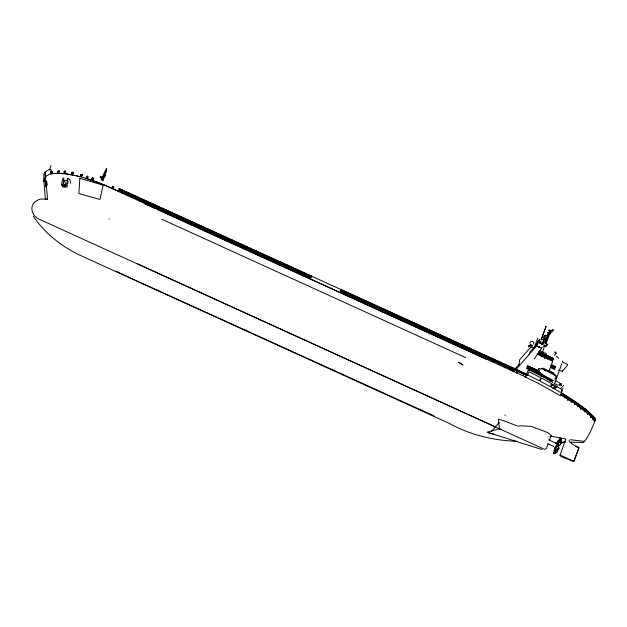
<?xml version="1.0" encoding="UTF-8"?>
<svg xmlns="http://www.w3.org/2000/svg" width="627" height="627" viewBox="0 0 627 627"><rect width="100%" height="100%" fill="white"/><g stroke="black" fill="none" stroke-linecap="round" stroke-linejoin="round"><path stroke-width="0.94" d="M546.634 344.215L546.658 341.966M556.995 445.601L557.058 446.134A11.137 1.27 -64.6 0 0 557.254 446.212C558.955 445.256 558.806 440.436 560.969 441.588M555.318 380.479L559.472 382.783M563.712 385.299L561.204 388.074M538.734 371.913L538.899 368.668L543.97 369.397L556.564 376.137L555.224 378.841L554.519 379.069M45.473 184.024L45.583 181.963M569.332 441.737L569.175 440.06M52.245 171.939L52.065 172.597A0.799 0.533 -74.8 0 1 51.633 172.942L51.202 172.762A1.019 0.682 -74.8 0 1 51.03 172.159M557.959 449.183L557.325 451.503L555.334 453.274M558.187 449.198L557.05 452.216L553.892 453.799M46.782 185.937L47.009 184.04M529.65 369.084L538.248 373.449L529.627 369.123M538.562 372.556L529.987 368.143L538.609 372.469M538.891 371.646L530.317 367.242L538.938 371.56M537.441 344.991L518.78 366.286L519.665 359.733L529.925 348.024L531.767 347.076L533.483 347.86M66.823 185.6L67.888 178.585M560.201 383.379L560.013 383.677M561.463 383.936L560.977 384.86L561.431 384.03M62.034 185.2L61.336 184.957L62.481 179.753L62.943 178.131L63.86 178.201L62.943 185.278L62.253 185.036M310.867 276.93L118.73 189.409M311.196 276.029L119.02 188.562L311.196 276.029L310.216 278.772M341.213 290.724L527.111 375.565M340.594 292.605L341.543 289.815L527.44 374.656M527.393 374.742L514.971 368.794M549.158 370.808L553.398 372.838M550.694 366.591L554.934 368.613M550.984 365.776L555.287 367.673L551.008 365.706M551.337 364.796L555.616 366.764L551.352 364.781M552.857 360.384L537.347 353.322M553.194 359.475L538.538 352.805M529.948 343.282C529.98 340.202 534.996 341.331 533.671 344.121M65.553 183.507L65.937 181.767M57.982 171.273L57.849 171.586A0.956 0.737 -64.2 0 0 58.068 172.104L58.53 172.347A0.823 0.635 -64.2 0 0 59.063 172.08L59.197 171.9M59.212 171.782L59.259 171.563A0.956 0.737 -64.2 0 0 59.126 170.952L58.836 170.732M559.198 384.375L559.268 384.821M559.527 384.696L559.378 384.962M560.867 385.127L561.181 385.448L560.946 385.049M546.07 343.141L546.227 341.95M50.967 172.017L51.21 171.492M51.108 171.696L50.944 172.253A1.019 0.682 -74.8 0 0 51.116 172.848L51.547 173.036A0.799 0.533 -74.8 0 0 51.986 172.691L52.065 171.328M560.867 442.638C561.416 436.502 560.138 436.58 558.5 441.91A11.404 0.909 -66.1 0 1 557.536 443.845L557.168 445.272M542.661 352.139L544.714 344.991L543.789 346.049L545.537 345.657L546.462 344.599M528.812 346.026L528.796 346.825M530.842 347.013L530.607 346.715M544.714 337.342L544.26 337.005L544.549 337.381M544.628 336.817L544.714 336.926M560.185 383.465L560.044 383.873M65.553 172.245L65.623 172.033A0.925 0.768 -53.4 0 0 65.388 171.273L65.036 171.132M538.899 368.668L538.491 370.204L539.001 371.968M65.38 184.236L64.534 186.611L63.507 186.109M105.587 174.424L104.881 176.453M554.676 448.971L555.781 446.142M102.726 180.631L106.237 170.426M556.886 444.864L557.481 443.203A11.137 0.948 -68.4 0 0 557.991 441.69C559.26 438.532 556.596 442.192 557.513 443.501M557.176 444.841L557.771 443.171A11.137 0.948 -68.4 0 0 558.281 441.667L558.641 440.178L557.654 443.03M49.337 170.003L50.991 165.536M100.351 177.01L103.69 178.311M102.083 177.966L101.339 179.549M102.279 177.747L100.547 176.783M109.098 219.27L109.263 218.823M121.763 192.959L122.79 190.232M121.857 192.998L122.845 190.271M127.845 195.726L128.872 192.998M127.932 195.765L128.919 193.038M133.919 198.493L134.946 195.765M134.006 198.532L134.993 195.781M139.993 201.259L141.02 198.532M140.08 201.298L141.075 198.571M146.075 204.026L147.094 201.298M146.162 204.065L147.149 201.338M152.149 206.792L153.176 204.065M152.236 206.832L153.223 204.104M158.223 209.559L159.25 206.832L158.31 209.598M164.298 212.326L165.324 209.598M164.392 212.365L165.379 209.645M170.379 215.092L171.406 212.365L170.466 215.132M176.453 217.859L177.48 215.132L176.54 217.898M182.528 220.626L183.554 217.898L182.614 220.665M188.696 223.431L189.628 220.665M194.77 226.198L195.757 223.478M200.844 228.965L201.839 226.245M206.918 231.731L207.913 229.012M213 234.498L213.932 231.731M219.074 237.265L220.061 234.545M225.062 239.992L226.088 237.265L225.148 240.031M231.136 242.759L232.162 240.031L231.222 242.798M237.218 245.525L238.244 242.798M237.304 245.572L238.291 242.845M243.292 248.292L244.318 245.565L243.378 248.339M249.366 251.066L250.392 248.331L249.452 251.106M255.44 253.833L256.467 251.106L255.534 253.872M261.522 256.6L262.548 253.872M261.608 256.639L262.595 253.911M267.596 259.366L268.622 256.639L267.682 259.406M273.67 262.133L274.697 259.406L273.756 262.172M279.744 264.9L280.771 262.172L279.838 264.939M285.826 267.666L286.852 264.939M285.912 267.705L286.892 264.955M291.9 270.433L292.927 267.705L291.986 270.472M310.13 278.733L311.157 276.005M310.428 278.984L311.533 276.131L341.025 289.564L340.03 292.284M346.676 295.372L347.609 292.605M352.75 298.138L353.691 295.372M358.738 300.866L359.765 298.138M358.824 300.905L359.804 298.162M364.812 303.633L365.839 300.905M364.898 303.68L365.894 300.952M370.894 306.399L371.913 303.672M370.98 306.446L371.968 303.719M376.968 309.174L377.995 306.438M377.054 309.213L378.042 306.485M383.042 311.94L384.069 309.213M383.128 311.98L384.116 309.229M389.116 314.707L390.143 311.98M389.21 314.746L390.198 312.019M395.198 317.474L396.225 314.746M395.284 317.513L396.272 314.785M401.272 320.24L402.299 317.513M401.358 320.279L402.346 317.552M407.346 323.007L408.373 320.279M407.432 323.046L408.42 320.295M413.42 325.774L414.447 323.046M413.514 325.813L414.502 323.093M419.502 328.54L420.529 325.813M419.588 328.579L420.576 325.86M425.576 331.307L426.603 328.579M425.662 331.346L426.658 328.626M431.65 334.073L432.677 331.346M431.737 334.113L432.724 331.362M437.732 336.84L438.751 334.113M437.818 336.879L438.806 334.16M443.806 339.607L444.833 336.879L443.892 339.646M449.88 342.373L450.907 339.646L449.967 342.413M455.954 345.14L456.981 342.413L456.041 345.179M462.123 347.946L463.055 345.179M468.197 350.712L469.184 347.993M474.271 353.479L475.266 350.759M480.353 356.246L481.34 353.526M486.427 359.012L487.367 356.246M492.501 361.787L493.496 359.059M498.489 364.506L499.515 361.779L498.575 364.553M504.563 367.281L505.589 364.546L504.657 367.32M510.644 370.048L511.671 367.32M510.731 370.087L511.718 367.359M513.137 371.278L514.234 368.253L512.635 370.079M518.78 366.286L519.438 364.467M516.695 372.838L517.722 370.11L516.781 372.877M529.039 354.576L530.027 351.857L538.671 342.373L539.714 339.426M522.714 375.675L523.702 372.947M534.086 348.063L537.778 338.078M525.034 373.81L525.308 373.065M537.848 341.159L536.837 344.223L537.942 341.206M562.874 388.709L560.499 395.825L538.491 383.395L525.551 377.211L528.467 369.46L552.614 381.921L552.348 382.666M539.447 339.34L538.436 342.405L539.526 339.246M529.486 369.938L529.212 370.682L528.193 370.204M539.776 343.471L540.435 341.652M541.093 339.842L546.109 326.228L541.195 339.858M539.878 343.486L540.537 341.676M538.609 347.186C539.408 344.497 540.936 348.643 538.773 347.115M540.16 343.518L540.819 341.707M540.231 343.549L540.889 341.739M543.531 337.483L545.325 335.265L545.905 335.868L544.212 337.788L543.531 337.483L545.325 335.265M541.861 344.215L542.7 342.013M541.822 344.732L542.371 343.22M541.853 344.881L542.402 343.369L537.762 341.26M532.417 371.153L533.459 368.472M543.162 341.739L544.769 337.31M543.429 341.449L544.463 338.721L543.499 341.464M532.778 371.748L533.804 369.021L532.872 371.787M543.86 341.315L542.982 344.474L543.962 341.401M541.273 348.698L542.073 347.099M546.031 341.676L550.036 330.664M545.819 343.424L546.446 341.707M550.569 332.992L550.365 330.97L553.1 330.108M550.263 331.26L553.124 330.045L552.191 331.902L549.879 332.569M546.031 343.69L550.663 330.946M541.587 356.254L542.614 353.526L541.595 356.277M544.573 358.738L546.391 353.738L539.51 350.603M540.976 376.576L541.987 373.825M547.496 358.95L548.437 356.183M548.79 371.882L550.287 367.759M547.481 379.954L548.131 378.175M550.749 385.378L551.015 384.641L556.658 387.204M554.809 382.995L561.808 363.778M562.85 360.901L562.411 362.1L567.733 364.522L567.411 365.4L562.286 371.255L558.547 370.173M562.286 371.255L562.607 370.377M564.378 398.067L565.366 395.347M548.163 443.877L546.266 448.752L544.377 449.269L38.905 219.082A10.925 9.617 41.2 0 1 31.891 209.293A10.925 9.617 41.2 0 1 37.659 200.264M549.417 440.428L551.211 435.357L547.865 432.63L531.163 426.336L520.872 425.804L517.973 426.188L503.316 420.568L498.324 419.298L499.531 428.844L501.334 429.307M574.512 404.65L575.539 401.923L574.598 404.697M593.628 421.046C598.636 413.467 592.147 427.246 595.65 418.891C586.19 407.926 573.509 400.418 561.361 392.815L579.129 404.439M102.679 181.038L106.653 170.207L106.088 169.69M104.983 176.156L104.599 176.9M559.558 384.563L559.292 385.033M45.089 173.593C44.603 178.46 46.484 173.969 44.964 172.206C48.389 169.807 52.378 166.578 50.905 173.961L53.593 173.467M557.732 449.316L558.986 448.172M558.265 448.618L557.638 449.81M556.752 446.15L555.875 448.43A12.516 1.92 -65.5 0 0 555.334 449.974C552.411 453.76 560.366 447.882 558.806 447.85M554.48 450.39L553.813 453.799M546.172 339.669L545.192 338.831L546.572 339.144M547.81 332.647L548.554 332.639M544.902 342.311L549.785 330.805M544.871 342.804L550.122 330.413M544.941 342.914L550.24 330.476M544.996 342.867L550.247 330.476M44.039 180.937C44.243 183.202 43.992 178.813 43.882 180.317M102.53 176.971L105.822 170.246M101.119 180.215L102.334 177.598L103.4 178.64M102.734 176.736L105.814 169.846L106.222 169.917M514.947 368.864L341.535 289.839M514.281 370.675L340.876 291.626M558.124 385.299L554.19 383.426M555.483 446.252L554.08 450.194L554.558 451.072M554.723 449.849L554.973 449.324A11.137 1.748 -68 0 1 555.702 447.905L556.423 446.62M560.71 443.563C562.027 438.273 560.64 435.083 558.704 442.09A11.404 0.909 -66.1 0 1 557.748 444.026L557.372 445.452M44.964 172.206L43.741 174.494L44.055 181.767M46.954 199.684L47.464 197.262L45.324 176.116M556.431 446.205L555.475 447.89A11.137 1.748 -68 0 0 554.746 449.308L553.453 453.462L554.762 453.595M64.173 171.696L64.369 171.406A0.839 0.698 -53.4 0 1 65.114 171.038L65.474 171.187A0.925 0.768 -53.4 0 1 65.702 171.939L65.435 172.441A0.839 0.698 -53.4 0 1 64.691 172.809L64.33 172.668A0.925 0.768 -53.4 0 1 64.087 171.861M561.008 393.732L561.008 393.795C573.156 401.1 586.143 409.259 595.227 419.753M570.155 400.606L560.703 394.626C572.866 402.197 585.461 409.744 594.913 420.717M534.353 358.926L541.65 348.275L537.01 346.159M504.962 415.403L505.331 414.894M104.584 176.861L103.479 178.209M569.982 442.176L582.561 442.497A16.545 2.539 -65.5 0 0 583.306 442.458L585.986 439.402A16.545 2.539 -65.5 0 0 594.709 421.603L594.662 421.61M560.844 385.738L561.267 384.994L560.985 385.621L560.804 385.26M554.401 355.399L556.141 353.213M73.093 173.373L72.701 173.781A0.87 0.76 -40.4 0 1 71.486 173.209A0.87 0.76 -40.4 0 1 72.732 172.378L72.904 172.496M85.468 178.264L103.165 184.542L119.138 191.697C100.657 182.661 80.954 174.972 60.278 173.318M519.187 364.224L513.129 371.137L514.226 368.12L515.77 368.825M513.983 371.756L518.2 366.944M527.432 365.753L539.04 370.957L527.432 365.784M527.119 366.646L540.435 372.759M526.774 367.571L541.94 374.397M491.521 431.266L499.264 422.433M553.437 388.513L554.276 387.564L555.295 387.995L556.125 387.047M553.837 388.403L554.958 387.196L555.436 387.415M554.111 388.513L555.647 386.835L556.666 387.267M555.977 387.635L556.807 386.687L556.337 386.467L554.605 388.364L553.586 387.933M543.672 337.545L544.557 336.777M544.071 337.726L546.007 335.57M548.46 334.191L548.743 333.744M548.241 335.132L547.849 335.508L548.257 335.092M547.974 335.751L547.567 336.174M547.692 336.417L547.293 336.832M547.34 337.067L547.01 337.498L547.41 337.083M547.112 337.781L546.713 338.118L547.128 337.741M546.211 339.497L546.564 339.074M545.647 341.049L545.365 341.488M547.904 344.254L545.725 346.739L543.923 346.096M595.642 418.867L586.104 409.744M548.852 330.194L549.409 330.131M550.326 381.263L550.788 380.942L549.558 379.21M558.289 445.852L559.01 445.366M92.193 178.17L92.388 178.06A0.893 0.815 0.5 0 1 93.439 178.28L93.564 178.452A0.854 0.776 0.5 0 1 93.329 179.393L93.055 179.596A0.893 0.815 0.5 0 1 92.004 179.377L91.879 179.204A0.854 0.776 0.5 0 1 92.177 178.272M92.114 178.264L92.31 178.154A0.893 0.815 0.5 0 1 93.368 178.319M529.125 345.767L528.733 345.986L529.172 345.869M550.122 436.604L550.984 436.126L565.852 438.971L559.935 455.5L561.275 456.644L573.791 461.55L579.042 447.678L572.569 444.331L570.421 442.56M50.983 173.867C47.182 174.619 43.365 177.613 43.976 181.861L45.363 199.268M557.975 448.697L554.879 451.409L555.185 449.771A12.516 1.92 -65.5 0 1 555.726 448.227L556.604 445.946L558.351 447.2M87.553 177.739L87.615 177.723A0.862 0.792 0.5 0 0 87.741 176.359L87.537 176.273M101.135 176.453L100.249 177.12L100.273 177.927M499.531 428.844L487.061 432.16L541.908 449.528M38.208 199.77L41.445 198.963L47.519 199.253M547.849 332.718L548.688 332.851M545.263 338.815L546.501 339.27M558.069 445.86L560.366 444.723L561.102 441.761M558.21 446.15C564.661 443.61 559.801 436.572 557.113 445.922A11.137 1.27 -64.6 0 1 556.917 445.844L557.16 445.452M556.157 443.65L558.061 443.328M560.914 442.842L565.664 442.027M553.163 380.644L549.793 379.029M577.639 406.782L578.721 404.101M53.514 173.561L58.452 173.217M557.379 442.96L555.53 443.195L557.466 442.999M561.094 442.482L564.802 442.011M560.381 442.701L564.261 442.309M542.653 368.472L541.752 368.551L543.319 368.167L554.958 374.39L555.459 376.318M55.152 173.342L66.266 173.773L79.966 176.563M51.641 171.155L52.151 171.806M61.336 184.957L65.647 185.271M63.57 185.882L64.667 186.094M62.739 186.297L65.341 186.674L64.808 185.96M62.614 186.532C63.836 187.802 69.715 186.987 66.611 185.404M517.197 441.314C493.347 440.554 470.234 434.942 449.269 423.397L81.016 255.706C62.073 246.889 44.987 233.644 33.309 216.19M584.474 441.408L570.421 439.723M544.683 337.404L544.283 337.263M549.456 329.998L548.813 330.382L549.479 330.899M546.211 339.536L545.192 338.831M64.769 172.715L64.416 172.574A0.925 0.768 -53.4 0 1 64.181 171.814M494.538 434.495L488.394 432.826M548.633 333.407L547.786 332.835M548.578 333.54L547.779 332.733M547.073 335.633L547.865 336.096M547.018 335.766L547.794 336.221M544.04 338.549L544.471 338.705M543.711 339.458L544.142 339.607M556.259 356.05L558.767 358.354M433.9 415.811L135.079 280.128M51.869 171.312L51.563 171.249A0.799 0.533 -74.8 0 0 51.132 171.586M87.819 176.265L87.615 176.179A0.87 0.792 -11.3 0 0 86.448 176.9A0.87 0.792 -11.3 0 0 87.482 177.707M144.547 203.869L148.105 205.437M149.884 206.228L155.222 208.579M157.001 209.363L470.697 352.1M557.058 446.283L557.967 446.683M161.719 219.207L465.618 357.602M545.224 335.555L545.905 335.868M544.377 336.519L545.059 336.832M538.914 351.81L553.563 358.479L538.867 351.896M538.577 352.719L553.233 359.389M545.059 356.45L547.3 357.468M537.104 354.153L552.661 361.238L550.381 367.508L554.73 369.483M548.829 371.709L552.254 373.269M527.142 366.599L540.49 372.681M526.351 368.355L548.053 378.238M118.401 190.31L310.545 277.816M118.354 190.404L310.498 277.902M552.896 388.301L553.375 388.513M512.768 370.173L514.43 370.925M119.059 191.776L526.735 377.485M575.508 446.346L578.87 447.882L573.964 461.347L560.013 454.998M548.515 439.778L555.491 442.96M547.7 443.751L553.806 446.542M495.393 426.854L137.579 263.849M514.602 369.789L527.064 375.651M472.444 352.923L485.572 359.106M115.776 271.068L134.194 279.72M543.938 369.985L545.6 370.878M552.943 380.534L541.125 373.872L539.196 372.25L538.601 370.361M552.379 380.722L542.598 375.479L539.196 372.25M549.346 330.688L548.884 330.257M570.484 399.697L578.792 405.348M578.462 406.257L585.446 411.563M546.846 338.408L546.431 338.784M57.982 172.198L58.452 172.441A0.823 0.635 -64.2 0 0 58.985 172.174L59.346 171.469A0.956 0.737 -64.2 0 0 59.212 170.857L58.664 170.709A0.823 0.635 -64.2 0 0 58.131 170.967M591.042 416.352L594.976 420.646M548.249 378.755L548.79 379.515M548.86 379.625L549.84 380.997M93.36 178.374L93.478 178.546A0.854 0.776 0.5 0 1 93.251 179.487M558.202 446.996L558.955 448.054M554.566 450.782L554.378 450.084M554.809 352.609L554.652 352.28A0.886 0.423 38.4 0 1 554.934 351.951L555.303 352.053A0.948 0.455 38.4 0 1 556.024 352.64L556.18 352.97A0.886 0.423 38.4 0 1 555.898 353.291M46.265 181.172L46.884 182.41M528.71 346.363L528.898 346.77M45.638 185.6L45.99 186.838M44.023 181.438L44.008 180.694M550.49 330.993L550.718 332.992L550.24 330.931L550.592 332.937L549.918 334.497L549.699 332.772M44.164 180.647L44.203 181.117M57.919 172.198A0.956 0.737 -64.2 0 1 57.786 171.586M58.264 171.022A0.823 0.635 -64.2 0 1 58.789 170.763M64.322 171.594A0.839 0.698 -53.4 0 1 65.059 171.226M92.255 178.178A0.854 0.776 0.5 0 0 92.02 179.118L92.083 179.283A0.893 0.815 0.5 0 0 93.133 179.502M67.457 178.601A4.608 3.825 -57.4 0 1 70.42 183.319M67.332 180.929A2.351 1.952 -57.4 0 1 66.619 184.095M65.584 184.597A2.351 1.952 -57.4 0 1 65.043 184.628M64.103 184.236A2.351 1.952 -57.4 0 1 64.056 181.117A2.351 1.952 -57.4 0 1 66.995 180.537M67.873 181.274A2.351 1.952 -57.4 0 1 68.084 181.767M68.108 182.912A2.351 1.952 -57.4 0 1 67.904 183.484M64.275 181.987A2.351 1.952 -57.4 0 1 64.597 181.469M45.747 180.686L45.575 184.777L46.39 187.606L46.907 183.256L45.747 180.686M79.856 178.272L78.853 193.602L99.905 199.457L103.165 185.153L79.856 178.272M527.793 374.374L528.13 375.126L538.867 380.503C540.059 380.597 540.874 378.308 540.004 377.368L529.164 371.835L527.793 374.374M540.113 380.565L540.435 381.326L550.24 386.577C551.447 386.694 552.207 384.39 551.376 383.434L541.485 378.042L540.113 380.565M551.384 386.616L551.689 387.392L560.224 392.29C561.447 392.439 562.145 390.127 561.369 389.148L552.763 384.108L551.384 386.616M73.218 172.966L72.787 173.703A0.87 0.76 -40.4 0 1 71.572 173.115A0.87 0.76 -40.4 0 1 72.81 172.284L72.983 172.401A0.901 0.807 -29.9 0 1 73.218 172.966M106.41 168.624C106.614 169.619 106.911 168.788 106.41 168.624M530.912 345.273L531.398 345.493L530.912 345.273M298.969 270.48L297.974 273.2L299.001 270.472M305.043 273.247L304.056 275.966L305.075 273.239M542.331 339.27L542.817 339.74L542.331 339.27M568.752 397.463L567.811 400.23L568.752 397.463M572.004 399.556L571.072 402.322L572.043 399.548M581.684 406.351L580.774 409.11L581.684 406.351M585.203 409.023L584.301 411.79L585.203 409.023M588.33 411.657L587.428 414.423L588.33 411.657M591.449 414.4L590.516 417.167L591.449 414.4M593.463 416.555L592.476 419.306L593.542 416.571M548.46 334.41L548.131 334.842L548.46 334.41M546.211 339.724L545.882 340.155L546.211 339.724M545.929 340.383L545.6 340.814L545.929 340.383M552.99 329.99L550.459 330.68L552.99 329.99M462.859 364.969L458.792 362.281L462.859 364.969M532.386 345.493L532.017 345.148A1.372 0.611 20 0 0 529.987 344.764A1.372 0.611 20 0 0 530.889 345.939A1.372 0.611 20 0 0 532.456 345.72L532.386 345.493M112.28 187.371A0.87 0.768 36.6 0 0 113.714 187.653A0.87 0.768 36.6 0 0 113.111 186.329A0.87 0.768 36.6 0 0 112.28 187.371M81.212 175.975A0.87 0.792 -14.5 0 0 82.341 175.019A0.87 0.792 -14.5 0 0 80.922 174.635A0.87 0.792 -14.5 0 0 81.212 175.975M81.134 176.069A0.87 0.792 -14.5 0 0 82.255 175.113A0.87 0.792 -14.5 0 0 80.844 174.729A0.87 0.792 -14.5 0 0 81.134 176.069"/></g></svg>
